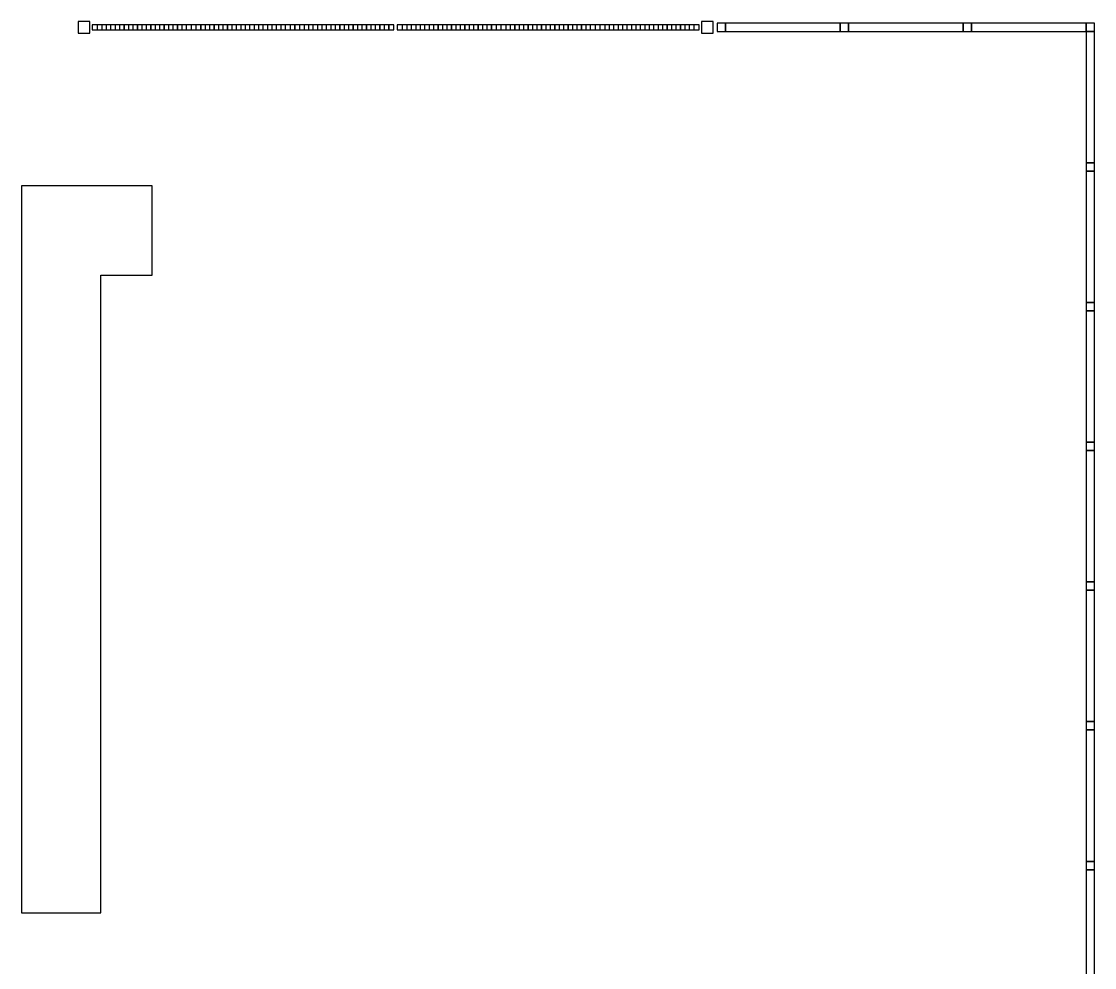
# Model space of a CAD drawing. Header units: inches. Extents: x 3516 to 15434, y -1454 to 5991.
# Drawn here: x 7756 to 8404, y 1411 to 1983 of the extents above; entities that cross this region are included whole.
import ezdxf

# ---------------------------------------------------------------- set-up
doc = ezdxf.new("R2010")
doc.units = ezdxf.units.IN
doc.header["$LTSCALE"] = 0.25
doc.header["$MEASUREMENT"] = 0
doc.layers.add('BACKGROUND', color=8, linetype='Continuous')

msp = doc.modelspace()

# ---------------------------------------------------------------- linework, layer by layer
at = {"layer": 'BACKGROUND'}
for p, q in [((7797.13, 1983.2), (7790.13, 1983.2)), ((7790.13, 1983.2), (7790.13, 1976.2)), ((7797.13, 1976.2), (7797.13, 1983.2)), ((7798.63, 1981.2), (7798.63, 1978.2)), ((7801.63, 1981.2), (7798.63, 1981.2)), ((7798.63, 1978.2), (7801.63, 1978.2)), ((7801.88, 1981.2), (7801.63, 1981.2)), ((7801.63, 1981.2), (7801.63, 1978.2)), ((7801.63, 1978.2), (7801.88, 1978.2)), ((7801.88, 1978.2), (7801.88, 1981.2)), ((7804.36, 1981.2), (7801.88, 1981.2)), ((7801.88, 1978.2), (7804.36, 1978.2)), ((7804.61, 1981.2), (7804.36, 1981.2)), ((7804.36, 1981.2), (7804.36, 1978.2)), ((7804.36, 1978.2), (7804.61, 1978.2)), ((7804.61, 1978.2), (7804.61, 1981.2)), ((7807.05, 1981.2), (7804.61, 1981.2)), ((7804.61, 1978.2), (7807.05, 1978.2)), ((7807.3, 1981.2), (7807.05, 1981.2)), ((7807.05, 1981.2), (7807.05, 1978.2)), ((7807.05, 1978.2), (7807.3, 1978.2)), ((7807.3, 1978.2), (7807.3, 1981.2)), ((7809.73, 1981.2), (7807.3, 1981.2)), ((7807.3, 1978.2), (7809.73, 1978.2)), ((7809.98, 1981.2), (7809.73, 1981.2)), ((7809.73, 1981.2), (7809.73, 1978.2)), ((7809.73, 1978.2), (7809.98, 1978.2)), ((7809.98, 1978.2), (7809.98, 1981.2)), ((7812.42, 1981.2), (7809.98, 1981.2)), ((7809.98, 1978.2), (7812.42, 1978.2)), ((7812.67, 1981.2), (7812.42, 1981.2)), ((7812.42, 1981.2), (7812.42, 1978.2)), ((7812.42, 1978.2), (7812.67, 1978.2)), ((7812.67, 1978.2), (7812.67, 1981.2)), ((7815.11, 1981.2), (7812.67, 1981.2)), ((7812.67, 1978.2), (7815.11, 1978.2)), ((7815.36, 1981.2), (7815.11, 1981.2)), ((7815.11, 1981.2), (7815.11, 1978.2)), ((7815.11, 1978.2), (7815.36, 1978.2)), ((7815.36, 1978.2), (7815.36, 1981.2)), ((7817.8, 1981.2), (7815.36, 1981.2)), ((7815.36, 1978.2), (7817.8, 1978.2)), ((7818.05, 1981.2), (7817.8, 1981.2)), ((7817.8, 1981.2), (7817.8, 1978.2)), ((7817.8, 1978.2), (7818.05, 1978.2)), ((7818.05, 1978.2), (7818.05, 1981.2)), ((7820.48, 1981.2), (7818.05, 1981.2)), ((7818.05, 1978.2), (7820.48, 1978.2)), ((7820.73, 1981.2), (7820.48, 1981.2)), ((7820.48, 1981.2), (7820.48, 1978.2)), ((7820.48, 1978.2), (7820.73, 1978.2)), ((7820.73, 1978.2), (7820.73, 1981.2)), ((7823.17, 1981.2), (7820.73, 1981.2)), ((7820.73, 1978.2), (7823.17, 1978.2)), ((7823.42, 1981.2), (7823.17, 1981.2)), ((7823.17, 1981.2), (7823.17, 1978.2)), ((7823.17, 1978.2), (7823.42, 1978.2)), ((7823.42, 1978.2), (7823.42, 1981.2)), ((7825.86, 1981.2), (7823.42, 1981.2)), ((7823.42, 1978.2), (7825.86, 1978.2)), ((7826.11, 1981.2), (7825.86, 1981.2)), ((7825.86, 1981.2), (7825.86, 1978.2)), ((7825.86, 1978.2), (7826.11, 1978.2)), ((7826.11, 1978.2), (7826.11, 1981.2)), ((7828.55, 1981.2), (7826.11, 1981.2)), ((7826.11, 1978.2), (7828.55, 1978.2)), ((7828.8, 1981.2), (7828.55, 1981.2)), ((7828.55, 1981.2), (7828.55, 1978.2)), ((7828.55, 1978.2), (7828.8, 1978.2)), ((7828.8, 1978.2), (7828.8, 1981.2)), ((7831.23, 1981.2), (7828.8, 1981.2)), ((7828.8, 1978.2), (7831.23, 1978.2)), ((7831.48, 1981.2), (7831.23, 1981.2)), ((7831.23, 1981.2), (7831.23, 1978.2)), ((7831.23, 1978.2), (7831.48, 1978.2)), ((7831.48, 1978.2), (7831.48, 1981.2)), ((7833.92, 1981.2), (7831.48, 1981.2)), ((7831.48, 1978.2), (7833.92, 1978.2)), ((7834.17, 1981.2), (7833.92, 1981.2)), ((7833.92, 1981.2), (7833.92, 1978.2)), ((7833.92, 1978.2), (7834.17, 1978.2)), ((7834.17, 1978.2), (7834.17, 1981.2)), ((7836.61, 1981.2), (7834.17, 1981.2)), ((7834.17, 1978.2), (7836.61, 1978.2)), ((7836.86, 1981.2), (7836.61, 1981.2)), ((7836.61, 1981.2), (7836.61, 1978.2)), ((7836.61, 1978.2), (7836.86, 1978.2)), ((7836.86, 1978.2), (7836.86, 1981.2)), ((7839.3, 1981.2), (7836.86, 1981.2)), ((7836.86, 1978.2), (7839.3, 1978.2)), ((7839.55, 1981.2), (7839.3, 1981.2)), ((7839.3, 1981.2), (7839.3, 1978.2)), ((7839.3, 1978.2), (7839.55, 1978.2)), ((7839.55, 1978.2), (7839.55, 1981.2)), ((7841.98, 1981.2), (7839.55, 1981.2)), ((7839.55, 1978.2), (7841.98, 1978.2)), ((7842.23, 1981.2), (7841.98, 1981.2)), ((7841.98, 1981.2), (7841.98, 1978.2)), ((7841.98, 1978.2), (7842.23, 1978.2)), ((7842.23, 1978.2), (7842.23, 1981.2)), ((7844.67, 1981.2), (7842.23, 1981.2)), ((7842.23, 1978.2), (7844.67, 1978.2)), ((7844.92, 1981.2), (7844.67, 1981.2)), ((7844.67, 1981.2), (7844.67, 1978.2)), ((7844.67, 1978.2), (7844.92, 1978.2)), ((7844.92, 1978.2), (7844.92, 1981.2)), ((7847.36, 1981.2), (7844.92, 1981.2)), ((7844.92, 1978.2), (7847.36, 1978.2)), ((7847.61, 1981.2), (7847.36, 1981.2)), ((7847.36, 1981.2), (7847.36, 1978.2)), ((7847.36, 1978.2), (7847.61, 1978.2)), ((7847.61, 1978.2), (7847.61, 1981.2)), ((7850.05, 1981.2), (7847.61, 1981.2)), ((7847.61, 1978.2), (7850.05, 1978.2)), ((7850.3, 1981.2), (7850.05, 1981.2)), ((7850.05, 1981.2), (7850.05, 1978.2)), ((7850.05, 1978.2), (7850.3, 1978.2)), ((7850.3, 1978.2), (7850.3, 1981.2)), ((7852.73, 1981.2), (7850.3, 1981.2)), ((7850.3, 1978.2), (7852.73, 1978.2)), ((7852.98, 1981.2), (7852.73, 1981.2)), ((7852.73, 1981.2), (7852.73, 1978.2)), ((7852.73, 1978.2), (7852.98, 1978.2)), ((7852.98, 1978.2), (7852.98, 1981.2)), ((7855.42, 1981.2), (7852.98, 1981.2)), ((7852.98, 1978.2), (7855.42, 1978.2)), ((7855.67, 1981.2), (7855.42, 1981.2)), ((7855.42, 1981.2), (7855.42, 1978.2)), ((7855.42, 1978.2), (7855.67, 1978.2)), ((7855.67, 1978.2), (7855.67, 1981.2)), ((7858.42, 1981.2), (7855.67, 1981.2)), ((7855.67, 1978.2), (7858.42, 1978.2)), ((7858.67, 1981.2), (7858.42, 1981.2)), ((7858.42, 1981.2), (7858.42, 1978.2)), ((7858.42, 1978.2), (7858.67, 1978.2)), ((7858.67, 1978.2), (7858.67, 1981.2)), ((7861.17, 1981.2), (7858.67, 1981.2)), ((7858.67, 1978.2), (7861.17, 1978.2)), ((7861.42, 1981.2), (7861.17, 1981.2)), ((7861.17, 1981.2), (7861.17, 1978.2)), ((7861.17, 1978.2), (7861.42, 1978.2)), ((7861.42, 1978.2), (7861.42, 1981.2)), ((7864.16, 1981.2), (7861.42, 1981.2)), ((7861.42, 1978.2), (7864.16, 1978.2)), ((7864.41, 1981.2), (7864.16, 1981.2)), ((7864.16, 1981.2), (7864.16, 1978.2)), ((7864.16, 1978.2), (7864.41, 1978.2)), ((7864.41, 1978.2), (7864.41, 1981.2)), ((7866.85, 1981.2), (7864.41, 1981.2)), ((7864.41, 1978.2), (7866.85, 1978.2)), ((7867.1, 1981.2), (7866.85, 1981.2)), ((7866.85, 1981.2), (7866.85, 1978.2)), ((7866.85, 1978.2), (7867.1, 1978.2)), ((7867.1, 1978.2), (7867.1, 1981.2)), ((7869.54, 1981.2), (7867.1, 1981.2)), ((7867.1, 1978.2), (7869.54, 1978.2)), ((7869.79, 1981.2), (7869.54, 1981.2)), ((7869.54, 1981.2), (7869.54, 1978.2)), ((7869.54, 1978.2), (7869.79, 1978.2)), ((7869.79, 1978.2), (7869.79, 1981.2)), ((7872.22, 1981.2), (7869.79, 1981.2)), ((7869.79, 1978.2), (7872.22, 1978.2)), ((7872.47, 1981.2), (7872.22, 1981.2)), ((7872.22, 1981.2), (7872.22, 1978.2)), ((7872.22, 1978.2), (7872.47, 1978.2)), ((7872.47, 1978.2), (7872.47, 1981.2)), ((7874.91, 1981.2), (7872.47, 1981.2)), ((7872.47, 1978.2), (7874.91, 1978.2)), ((7875.16, 1981.2), (7874.91, 1981.2)), ((7874.91, 1981.2), (7874.91, 1978.2)), ((7874.91, 1978.2), (7875.16, 1978.2)), ((7875.16, 1978.2), (7875.16, 1981.2)), ((7877.6, 1981.2), (7875.16, 1981.2)), ((7875.16, 1978.2), (7877.6, 1978.2)), ((7877.85, 1981.2), (7877.6, 1981.2)), ((7877.6, 1981.2), (7877.6, 1978.2)), ((7877.6, 1978.2), (7877.85, 1978.2)), ((7877.85, 1978.2), (7877.85, 1981.2)), ((7880.29, 1981.2), (7877.85, 1981.2)), ((7877.85, 1978.2), (7880.29, 1978.2)), ((7880.54, 1981.2), (7880.29, 1981.2)), ((7880.29, 1981.2), (7880.29, 1978.2)), ((7880.29, 1978.2), (7880.54, 1978.2)), ((7880.54, 1978.2), (7880.54, 1981.2)), ((7882.97, 1981.2), (7880.54, 1981.2)), ((7880.54, 1978.2), (7882.97, 1978.2)), ((7883.22, 1981.2), (7882.97, 1981.2)), ((7882.97, 1981.2), (7882.97, 1978.2)), ((7882.97, 1978.2), (7883.22, 1978.2)), ((7883.22, 1978.2), (7883.22, 1981.2)), ((7885.66, 1981.2), (7883.22, 1981.2)), ((7883.22, 1978.2), (7885.66, 1978.2)), ((7885.91, 1981.2), (7885.66, 1981.2)), ((7885.66, 1981.2), (7885.66, 1978.2)), ((7885.66, 1978.2), (7885.91, 1978.2)), ((7885.91, 1978.2), (7885.91, 1981.2)), ((7888.35, 1981.2), (7885.91, 1981.2)), ((7885.91, 1978.2), (7888.35, 1978.2)), ((7888.6, 1981.2), (7888.35, 1981.2)), ((7888.35, 1981.2), (7888.35, 1978.2)), ((7888.35, 1978.2), (7888.6, 1978.2)), ((7888.6, 1978.2), (7888.6, 1981.2)), ((7891.04, 1981.2), (7888.6, 1981.2)), ((7888.6, 1978.2), (7891.04, 1978.2)), ((7891.29, 1981.2), (7891.04, 1981.2)), ((7891.04, 1981.2), (7891.04, 1978.2)), ((7891.04, 1978.2), (7891.29, 1978.2)), ((7891.29, 1978.2), (7891.29, 1981.2)), ((7893.72, 1981.2), (7891.29, 1981.2)), ((7891.29, 1978.2), (7893.72, 1978.2)), ((7893.97, 1981.2), (7893.72, 1981.2)), ((7893.72, 1981.2), (7893.72, 1978.2)), ((7893.72, 1978.2), (7893.97, 1978.2)), ((7893.97, 1978.2), (7893.97, 1981.2)), ((7896.41, 1981.2), (7893.97, 1981.2)), ((7893.97, 1978.2), (7896.41, 1978.2)), ((7896.66, 1981.2), (7896.41, 1981.2)), ((7896.41, 1981.2), (7896.41, 1978.2)), ((7896.41, 1978.2), (7896.66, 1978.2)), ((7896.66, 1978.2), (7896.66, 1981.2)), ((7899.1, 1981.2), (7896.66, 1981.2)), ((7896.66, 1978.2), (7899.1, 1978.2)), ((7899.35, 1981.2), (7899.1, 1981.2)), ((7899.1, 1981.2), (7899.1, 1978.2)), ((7899.1, 1978.2), (7899.35, 1978.2)), ((7899.35, 1978.2), (7899.35, 1981.2)), ((7901.79, 1981.2), (7899.35, 1981.2)), ((7899.35, 1978.2), (7901.79, 1978.2)), ((7902.04, 1981.2), (7901.79, 1981.2)), ((7901.79, 1981.2), (7901.79, 1978.2)), ((7901.79, 1978.2), (7902.04, 1978.2)), ((7902.04, 1978.2), (7902.04, 1981.2)), ((7904.47, 1981.2), (7902.04, 1981.2)), ((7902.04, 1978.2), (7904.47, 1978.2)), ((7904.72, 1981.2), (7904.47, 1981.2)), ((7904.47, 1981.2), (7904.47, 1978.2)), ((7904.47, 1978.2), (7904.72, 1978.2)), ((7904.72, 1978.2), (7904.72, 1981.2)), ((7907.16, 1981.2), (7904.72, 1981.2)), ((7904.72, 1978.2), (7907.16, 1978.2)), ((7907.41, 1981.2), (7907.16, 1981.2)), ((7907.16, 1981.2), (7907.16, 1978.2)), ((7907.16, 1978.2), (7907.41, 1978.2)), ((7907.41, 1978.2), (7907.41, 1981.2)), ((7909.85, 1981.2), (7907.41, 1981.2)), ((7907.41, 1978.2), (7909.85, 1978.2)), ((7910.1, 1981.2), (7909.85, 1981.2)), ((7909.85, 1981.2), (7909.85, 1978.2)), ((7909.85, 1978.2), (7910.1, 1978.2)), ((7910.1, 1978.2), (7910.1, 1981.2)), ((7912.54, 1981.2), (7910.1, 1981.2)), ((7910.1, 1978.2), (7912.54, 1978.2)), ((7912.79, 1981.2), (7912.54, 1981.2)), ((7912.54, 1981.2), (7912.54, 1978.2)), ((7912.54, 1978.2), (7912.79, 1978.2)), ((7912.79, 1978.2), (7912.79, 1981.2)), ((7915.22, 1981.2), (7912.79, 1981.2)), ((7912.79, 1978.2), (7915.22, 1978.2)), ((7915.47, 1981.2), (7915.22, 1981.2)), ((7915.22, 1981.2), (7915.22, 1978.2)), ((7915.22, 1978.2), (7915.47, 1978.2)), ((7915.47, 1978.2), (7915.47, 1981.2)), ((7918.21, 1981.2), (7915.47, 1981.2)), ((7915.47, 1978.2), (7918.21, 1978.2)), ((7918.46, 1981.2), (7918.21, 1981.2)), ((7918.21, 1981.2), (7918.21, 1978.2)), ((7918.21, 1978.2), (7918.46, 1978.2)), ((7918.46, 1978.2), (7918.46, 1981.2)), ((7920.96, 1981.2), (7918.46, 1981.2)), ((7918.46, 1978.2), (7920.96, 1978.2)), ((7921.21, 1981.2), (7920.96, 1981.2)), ((7920.96, 1981.2), (7920.96, 1978.2)), ((7920.96, 1978.2), (7921.21, 1978.2)), ((7921.21, 1978.2), (7921.21, 1981.2)), ((7923.94, 1981.2), (7921.21, 1981.2)), ((7921.21, 1978.2), (7923.94, 1978.2)), ((7924.19, 1981.2), (7923.94, 1981.2)), ((7923.94, 1981.2), (7923.94, 1978.2)), ((7923.94, 1978.2), (7924.19, 1978.2)), ((7924.19, 1978.2), (7924.19, 1981.2)), ((7926.63, 1981.2), (7924.19, 1981.2)), ((7924.19, 1978.2), (7926.63, 1978.2)), ((7926.88, 1981.2), (7926.63, 1981.2)), ((7926.63, 1981.2), (7926.63, 1978.2)), ((7926.63, 1978.2), (7926.88, 1978.2)), ((7926.88, 1978.2), (7926.88, 1981.2)), ((7929.32, 1981.2), (7926.88, 1981.2)), ((7926.88, 1978.2), (7929.32, 1978.2)), ((7929.57, 1981.2), (7929.32, 1981.2)), ((7929.32, 1981.2), (7929.32, 1978.2)), ((7929.32, 1978.2), (7929.57, 1978.2)), ((7929.57, 1978.2), (7929.57, 1981.2)), ((7932.01, 1981.2), (7929.57, 1981.2)), ((7929.57, 1978.2), (7932.01, 1978.2)), ((7932.26, 1981.2), (7932.01, 1981.2)), ((7932.01, 1981.2), (7932.01, 1978.2)), ((7932.01, 1978.2), (7932.26, 1978.2)), ((7932.26, 1978.2), (7932.26, 1981.2)), ((7934.69, 1981.2), (7932.26, 1981.2)), ((7932.26, 1978.2), (7934.69, 1978.2)), ((7934.94, 1981.2), (7934.69, 1981.2)), ((7934.69, 1981.2), (7934.69, 1978.2)), ((7934.69, 1978.2), (7934.94, 1978.2)), ((7934.94, 1978.2), (7934.94, 1981.2)), ((7937.38, 1981.2), (7934.94, 1981.2)), ((7934.94, 1978.2), (7937.38, 1978.2)), ((7937.63, 1981.2), (7937.38, 1981.2)), ((7937.38, 1981.2), (7937.38, 1978.2)), ((7937.38, 1978.2), (7937.63, 1978.2)), ((7937.63, 1978.2), (7937.63, 1981.2)), ((7940.07, 1981.2), (7937.63, 1981.2)), ((7937.63, 1978.2), (7940.07, 1978.2)), ((7940.32, 1981.2), (7940.07, 1981.2)), ((7940.07, 1981.2), (7940.07, 1978.2)), ((7940.07, 1978.2), (7940.32, 1978.2)), ((7940.32, 1978.2), (7940.32, 1981.2)), ((7942.76, 1981.2), (7940.32, 1981.2)), ((7940.32, 1978.2), (7942.76, 1978.2)), ((7943.01, 1981.2), (7942.76, 1981.2)), ((7942.76, 1981.2), (7942.76, 1978.2)), ((7942.76, 1978.2), (7943.01, 1978.2)), ((7943.01, 1978.2), (7943.01, 1981.2)), ((7945.44, 1981.2), (7943.01, 1981.2)), ((7943.01, 1978.2), (7945.44, 1978.2)), ((7945.69, 1981.2), (7945.44, 1981.2)), ((7945.44, 1981.2), (7945.44, 1978.2)), ((7945.44, 1978.2), (7945.69, 1978.2)), ((7945.69, 1978.2), (7945.69, 1981.2)), ((7948.13, 1981.2), (7945.69, 1981.2)), ((7945.69, 1978.2), (7948.13, 1978.2)), ((7948.38, 1981.2), (7948.13, 1981.2)), ((7948.13, 1981.2), (7948.13, 1978.2)), ((7948.13, 1978.2), (7948.38, 1978.2)), ((7948.38, 1978.2), (7948.38, 1981.2)), ((7950.82, 1981.2), (7948.38, 1981.2)), ((7948.38, 1978.2), (7950.82, 1978.2)), ((7951.07, 1981.2), (7950.82, 1981.2)), ((7950.82, 1981.2), (7950.82, 1978.2)), ((7950.82, 1978.2), (7951.07, 1978.2)), ((7951.07, 1978.2), (7951.07, 1981.2)), ((7953.51, 1981.2), (7951.07, 1981.2)), ((7951.07, 1978.2), (7953.51, 1978.2)), ((7953.76, 1981.2), (7953.51, 1981.2)), ((7953.51, 1981.2), (7953.51, 1978.2)), ((7953.51, 1978.2), (7953.76, 1978.2)), ((7953.76, 1978.2), (7953.76, 1981.2)), ((7956.19, 1981.2), (7953.76, 1981.2)), ((7953.76, 1978.2), (7956.19, 1978.2)), ((7956.44, 1981.2), (7956.19, 1981.2)), ((7956.19, 1981.2), (7956.19, 1978.2)), ((7956.19, 1978.2), (7956.44, 1978.2)), ((7956.44, 1978.2), (7956.44, 1981.2)), ((7958.88, 1981.2), (7956.44, 1981.2)), ((7956.44, 1978.2), (7958.88, 1978.2)), ((7959.13, 1981.2), (7958.88, 1981.2)), ((7958.88, 1981.2), (7958.88, 1978.2)), ((7958.88, 1978.2), (7959.13, 1978.2)), ((7959.13, 1978.2), (7959.13, 1981.2)), ((7961.57, 1981.2), (7959.13, 1981.2)), ((7959.13, 1978.2), (7961.57, 1978.2)), ((7961.82, 1981.2), (7961.57, 1981.2)), ((7961.57, 1981.2), (7961.57, 1978.2)), ((7961.57, 1978.2), (7961.82, 1978.2)), ((7961.82, 1978.2), (7961.82, 1981.2)), ((7964.26, 1981.2), (7961.82, 1981.2)), ((7961.82, 1978.2), (7964.26, 1978.2)), ((7964.51, 1981.2), (7964.26, 1981.2)), ((7964.26, 1981.2), (7964.26, 1978.2)), ((7964.26, 1978.2), (7964.51, 1978.2)), ((7964.51, 1978.2), (7964.51, 1981.2)), ((7966.94, 1981.2), (7964.51, 1981.2)), ((7964.51, 1978.2), (7966.94, 1978.2)), ((7967.19, 1981.2), (7966.94, 1981.2)), ((7966.94, 1981.2), (7966.94, 1978.2)), ((7966.94, 1978.2), (7967.19, 1978.2)), ((7967.19, 1978.2), (7967.19, 1981.2)), ((7969.63, 1981.2), (7967.19, 1981.2)), ((7967.19, 1978.2), (7969.63, 1978.2)), ((7969.88, 1981.2), (7969.63, 1981.2)), ((7969.63, 1981.2), (7969.63, 1978.2)), ((7969.63, 1978.2), (7969.88, 1978.2)), ((7969.88, 1978.2), (7969.88, 1981.2)), ((7972.32, 1981.2), (7969.88, 1981.2)), ((7969.88, 1978.2), (7972.32, 1978.2)), ((7972.57, 1981.2), (7972.32, 1981.2)), ((7972.32, 1981.2), (7972.32, 1978.2)), ((7972.32, 1978.2), (7972.57, 1978.2)), ((7972.57, 1978.2), (7972.57, 1981.2)), ((7975.01, 1981.2), (7972.57, 1981.2)), ((7972.57, 1978.2), (7975.01, 1978.2)), ((7975.26, 1981.2), (7975.01, 1981.2)), ((7975.01, 1981.2), (7975.01, 1978.2)), ((7975.01, 1978.2), (7975.26, 1978.2)), ((7975.26, 1978.2), (7975.26, 1981.2)), ((7977.75, 1981.2), (7975.26, 1981.2)), ((7975.26, 1978.2), (7977.75, 1978.2)), ((7978, 1981.2), (7977.75, 1981.2)), ((7977.75, 1981.2), (7977.75, 1978.2)), ((7977.75, 1978.2), (7978, 1978.2)), ((7978, 1978.2), (7978, 1981.2)), ((7981, 1981.2), (7978, 1981.2)), ((7978, 1978.2), (7981, 1978.2)), ((7981, 1978.2), (7981, 1981.2)), ((7986, 1981.2), (7983, 1981.2)), ((7983, 1981.2), (7983, 1978.2)), ((7983, 1978.2), (7986, 1978.2)), ((7986.25, 1981.2), (7986, 1981.2)), ((7986, 1981.2), (7986, 1978.2)), ((7986, 1978.2), (7986.25, 1978.2)), ((7986.25, 1978.2), (7986.25, 1981.2)), ((7988.74, 1981.2), (7986.25, 1981.2)), ((7986.25, 1978.2), (7988.74, 1978.2)), ((7988.99, 1981.2), (7988.74, 1981.2)), ((7988.74, 1981.2), (7988.74, 1978.2)), ((7988.74, 1978.2), (7988.99, 1978.2)), ((7988.99, 1978.2), (7988.99, 1981.2)), ((7991.43, 1981.2), (7988.99, 1981.2)), ((7988.99, 1978.2), (7991.43, 1978.2)), ((7991.68, 1981.2), (7991.43, 1981.2)), ((7991.43, 1981.2), (7991.43, 1978.2)), ((7991.43, 1978.2), (7991.68, 1978.2)), ((7991.68, 1978.2), (7991.68, 1981.2)), ((7994.12, 1981.2), (7991.68, 1981.2)), ((7991.68, 1978.2), (7994.12, 1978.2)), ((7994.37, 1981.2), (7994.12, 1981.2)), ((7994.12, 1981.2), (7994.12, 1978.2)), ((7994.12, 1978.2), (7994.37, 1978.2)), ((7994.37, 1978.2), (7994.37, 1981.2)), ((7996.81, 1981.2), (7994.37, 1981.2)), ((7994.37, 1978.2), (7996.81, 1978.2)), ((7997.06, 1981.2), (7996.81, 1981.2)), ((7996.81, 1981.2), (7996.81, 1978.2)), ((7996.81, 1978.2), (7997.06, 1978.2)), ((7997.06, 1978.2), (7997.06, 1981.2)), ((7999.49, 1981.2), (7997.06, 1981.2)), ((7997.06, 1978.2), (7999.49, 1978.2)), ((7999.74, 1981.2), (7999.49, 1981.2)), ((7999.49, 1981.2), (7999.49, 1978.2)), ((7999.49, 1978.2), (7999.74, 1978.2)), ((7999.74, 1978.2), (7999.74, 1981.2)), ((8002.18, 1981.2), (7999.74, 1981.2)), ((7999.74, 1978.2), (8002.18, 1978.2)), ((8002.43, 1981.2), (8002.18, 1981.2)), ((8002.18, 1981.2), (8002.18, 1978.2)), ((8002.18, 1978.2), (8002.43, 1978.2)), ((8002.43, 1978.2), (8002.43, 1981.2)), ((8004.87, 1981.2), (8002.43, 1981.2)), ((8002.43, 1978.2), (8004.87, 1978.2)), ((8005.12, 1981.2), (8004.87, 1981.2)), ((8004.87, 1981.2), (8004.87, 1978.2)), ((8004.87, 1978.2), (8005.12, 1978.2)), ((8005.12, 1978.2), (8005.12, 1981.2)), ((8007.56, 1981.2), (8005.12, 1981.2)), ((8005.12, 1978.2), (8007.56, 1978.2)), ((8007.81, 1981.2), (8007.56, 1981.2)), ((8007.56, 1981.2), (8007.56, 1978.2)), ((8007.56, 1978.2), (8007.81, 1978.2)), ((8007.81, 1978.2), (8007.81, 1981.2)), ((8010.24, 1981.2), (8007.81, 1981.2)), ((8007.81, 1978.2), (8010.24, 1978.2)), ((8010.49, 1981.2), (8010.24, 1981.2)), ((8010.24, 1981.2), (8010.24, 1978.2)), ((8010.24, 1978.2), (8010.49, 1978.2)), ((8010.49, 1978.2), (8010.49, 1981.2)), ((8012.93, 1981.2), (8010.49, 1981.2)), ((8010.49, 1978.2), (8012.93, 1978.2)), ((8013.18, 1981.2), (8012.93, 1981.2)), ((8012.93, 1981.2), (8012.93, 1978.2)), ((8012.93, 1978.2), (8013.18, 1978.2)), ((8013.18, 1978.2), (8013.18, 1981.2)), ((8015.62, 1981.2), (8013.18, 1981.2)), ((8013.18, 1978.2), (8015.62, 1978.2)), ((8015.87, 1981.2), (8015.62, 1981.2)), ((8015.62, 1981.2), (8015.62, 1978.2)), ((8015.62, 1978.2), (8015.87, 1978.2)), ((8015.87, 1978.2), (8015.87, 1981.2)), ((8018.31, 1981.2), (8015.87, 1981.2)), ((8015.87, 1978.2), (8018.31, 1978.2)), ((8018.56, 1981.2), (8018.31, 1981.2)), ((8018.31, 1981.2), (8018.31, 1978.2)), ((8018.31, 1978.2), (8018.56, 1978.2)), ((8018.56, 1978.2), (8018.56, 1981.2)), ((8020.99, 1981.2), (8018.56, 1981.2)), ((8018.56, 1978.2), (8020.99, 1978.2)), ((8021.24, 1981.2), (8020.99, 1981.2)), ((8020.99, 1981.2), (8020.99, 1978.2)), ((8020.99, 1978.2), (8021.24, 1978.2)), ((8021.24, 1978.2), (8021.24, 1981.2)), ((8023.68, 1981.2), (8021.24, 1981.2)), ((8021.24, 1978.2), (8023.68, 1978.2)), ((8023.93, 1981.2), (8023.68, 1981.2)), ((8023.68, 1981.2), (8023.68, 1978.2)), ((8023.68, 1978.2), (8023.93, 1978.2)), ((8023.93, 1978.2), (8023.93, 1981.2)), ((8026.37, 1981.2), (8023.93, 1981.2)), ((8023.93, 1978.2), (8026.37, 1978.2)), ((8026.62, 1981.2), (8026.37, 1981.2)), ((8026.37, 1981.2), (8026.37, 1978.2)), ((8026.37, 1978.2), (8026.62, 1978.2)), ((8026.62, 1978.2), (8026.62, 1981.2)), ((8029.06, 1981.2), (8026.62, 1981.2)), ((8026.62, 1978.2), (8029.06, 1978.2)), ((8029.31, 1981.2), (8029.06, 1981.2)), ((8029.06, 1981.2), (8029.06, 1978.2)), ((8029.06, 1978.2), (8029.31, 1978.2)), ((8029.31, 1978.2), (8029.31, 1981.2)), ((8031.74, 1981.2), (8029.31, 1981.2)), ((8029.31, 1978.2), (8031.74, 1978.2)), ((8031.99, 1981.2), (8031.74, 1981.2)), ((8031.74, 1981.2), (8031.74, 1978.2)), ((8031.74, 1978.2), (8031.99, 1978.2)), ((8031.99, 1978.2), (8031.99, 1981.2)), ((8034.43, 1981.2), (8031.99, 1981.2)), ((8031.99, 1978.2), (8034.43, 1978.2)), ((8034.68, 1981.2), (8034.43, 1981.2)), ((8034.43, 1981.2), (8034.43, 1978.2)), ((8034.43, 1978.2), (8034.68, 1978.2)), ((8034.68, 1978.2), (8034.68, 1981.2)), ((8037.12, 1981.2), (8034.68, 1981.2)), ((8034.68, 1978.2), (8037.12, 1978.2)), ((8037.37, 1981.2), (8037.12, 1981.2)), ((8037.12, 1981.2), (8037.12, 1978.2)), ((8037.12, 1978.2), (8037.37, 1978.2)), ((8037.37, 1978.2), (8037.37, 1981.2)), ((8039.81, 1981.2), (8037.37, 1981.2)), ((8037.37, 1978.2), (8039.81, 1978.2)), ((8040.06, 1981.2), (8039.81, 1981.2)), ((8039.81, 1981.2), (8039.81, 1978.2)), ((8039.81, 1978.2), (8040.06, 1978.2)), ((8040.06, 1978.2), (8040.06, 1981.2)), ((8042.79, 1981.2), (8040.06, 1981.2)), ((8040.06, 1978.2), (8042.79, 1978.2)), ((8043.04, 1981.2), (8042.79, 1981.2)), ((8042.79, 1981.2), (8042.79, 1978.2)), ((8042.79, 1978.2), (8043.04, 1978.2)), ((8043.04, 1978.2), (8043.04, 1981.2)), ((8045.54, 1981.2), (8043.04, 1981.2)), ((8043.04, 1978.2), (8045.54, 1978.2)), ((8045.79, 1981.2), (8045.54, 1981.2)), ((8045.54, 1981.2), (8045.54, 1978.2)), ((8045.54, 1978.2), (8045.79, 1978.2)), ((8045.79, 1978.2), (8045.79, 1981.2)), ((8048.53, 1981.2), (8045.79, 1981.2)), ((8045.79, 1978.2), (8048.53, 1978.2)), ((8048.78, 1981.2), (8048.53, 1981.2)), ((8048.53, 1981.2), (8048.53, 1978.2)), ((8048.53, 1978.2), (8048.78, 1978.2)), ((8048.78, 1978.2), (8048.78, 1981.2)), ((8051.21, 1981.2), (8048.83, 1981.2)), ((8048.83, 1978.2), (8051.21, 1978.2)), ((8051.46, 1981.2), (8051.21, 1981.2)), ((8051.21, 1981.2), (8051.21, 1978.2)), ((8051.21, 1978.2), (8051.46, 1978.2)), ((8051.46, 1978.2), (8051.46, 1981.2)), ((8053.9, 1981.2), (8051.46, 1981.2)), ((8051.46, 1978.2), (8053.9, 1978.2)), ((8054.15, 1981.2), (8053.9, 1981.2)), ((8053.9, 1981.2), (8053.9, 1978.2)), ((8053.9, 1978.2), (8054.15, 1978.2)), ((8054.15, 1978.2), (8054.15, 1981.2)), ((8056.59, 1981.2), (8054.15, 1981.2)), ((8054.15, 1978.2), (8056.59, 1978.2)), ((8056.84, 1981.2), (8056.59, 1981.2)), ((8056.59, 1981.2), (8056.59, 1978.2)), ((8056.59, 1978.2), (8056.84, 1978.2)), ((8056.84, 1978.2), (8056.84, 1981.2)), ((8059.28, 1981.2), (8056.84, 1981.2)), ((8056.84, 1978.2), (8059.28, 1978.2)), ((8059.53, 1981.2), (8059.28, 1981.2)), ((8059.28, 1981.2), (8059.28, 1978.2)), ((8059.28, 1978.2), (8059.53, 1978.2)), ((8059.53, 1978.2), (8059.53, 1981.2)), ((8061.96, 1981.2), (8059.53, 1981.2)), ((8059.53, 1978.2), (8061.96, 1978.2)), ((8062.21, 1981.2), (8061.96, 1981.2)), ((8061.96, 1981.2), (8061.96, 1978.2)), ((8061.96, 1978.2), (8062.21, 1978.2)), ((8062.21, 1978.2), (8062.21, 1981.2)), ((8064.65, 1981.2), (8062.21, 1981.2)), ((8062.21, 1978.2), (8064.65, 1978.2)), ((8064.9, 1981.2), (8064.65, 1981.2)), ((8064.65, 1981.2), (8064.65, 1978.2)), ((8064.65, 1978.2), (8064.9, 1978.2)), ((8064.9, 1978.2), (8064.9, 1981.2)), ((8067.34, 1981.2), (8064.9, 1981.2)), ((8064.9, 1978.2), (8067.34, 1978.2)), ((8067.59, 1981.2), (8067.34, 1981.2)), ((8067.34, 1981.2), (8067.34, 1978.2)), ((8067.34, 1978.2), (8067.59, 1978.2)), ((8067.59, 1978.2), (8067.59, 1981.2)), ((8070.03, 1981.2), (8067.59, 1981.2)), ((8067.59, 1978.2), (8070.03, 1978.2)), ((8070.28, 1981.2), (8070.03, 1981.2)), ((8070.03, 1981.2), (8070.03, 1978.2)), ((8070.03, 1978.2), (8070.28, 1978.2)), ((8070.28, 1978.2), (8070.28, 1981.2)), ((8072.71, 1981.2), (8070.28, 1981.2)), ((8070.28, 1978.2), (8072.71, 1978.2)), ((8072.96, 1981.2), (8072.71, 1981.2)), ((8072.71, 1981.2), (8072.71, 1978.2)), ((8072.71, 1978.2), (8072.96, 1978.2)), ((8072.96, 1978.2), (8072.96, 1981.2)), ((8075.4, 1981.2), (8072.96, 1981.2)), ((8072.96, 1978.2), (8075.4, 1978.2)), ((8075.65, 1981.2), (8075.4, 1981.2)), ((8075.4, 1981.2), (8075.4, 1978.2)), ((8075.4, 1978.2), (8075.65, 1978.2)), ((8075.65, 1978.2), (8075.65, 1981.2)), ((8078.09, 1981.2), (8075.65, 1981.2)), ((8075.65, 1978.2), (8078.09, 1978.2)), ((8078.34, 1981.2), (8078.09, 1981.2)), ((8078.09, 1981.2), (8078.09, 1978.2)), ((8078.09, 1978.2), (8078.34, 1978.2)), ((8078.34, 1978.2), (8078.34, 1981.2)), ((8080.78, 1981.2), (8078.34, 1981.2)), ((8078.34, 1978.2), (8080.78, 1978.2)), ((8081.03, 1981.2), (8080.78, 1981.2)), ((8080.78, 1981.2), (8080.78, 1978.2)), ((8080.78, 1978.2), (8081.03, 1978.2)), ((8081.03, 1978.2), (8081.03, 1981.2)), ((8083.46, 1981.2), (8081.03, 1981.2)), ((8081.03, 1978.2), (8083.46, 1978.2)), ((8083.71, 1981.2), (8083.46, 1981.2)), ((8083.46, 1981.2), (8083.46, 1978.2)), ((8083.46, 1978.2), (8083.71, 1978.2)), ((8083.71, 1978.2), (8083.71, 1981.2)), ((8086.15, 1981.2), (8083.71, 1981.2)), ((8083.71, 1978.2), (8086.15, 1978.2)), ((8086.4, 1981.2), (8086.15, 1981.2)), ((8086.15, 1981.2), (8086.15, 1978.2)), ((8086.15, 1978.2), (8086.4, 1978.2)), ((8086.4, 1978.2), (8086.4, 1981.2)), ((8088.84, 1981.2), (8086.4, 1981.2)), ((8086.4, 1978.2), (8088.84, 1978.2)), ((8089.09, 1981.2), (8088.84, 1981.2)), ((8088.84, 1981.2), (8088.84, 1978.2)), ((8088.84, 1978.2), (8089.09, 1978.2)), ((8089.09, 1978.2), (8089.09, 1981.2)), ((8091.53, 1981.2), (8089.09, 1981.2)), ((8089.09, 1978.2), (8091.53, 1978.2)), ((8091.78, 1981.2), (8091.53, 1981.2)), ((8091.53, 1981.2), (8091.53, 1978.2)), ((8091.53, 1978.2), (8091.78, 1978.2)), ((8091.78, 1978.2), (8091.78, 1981.2)), ((8094.21, 1981.2), (8091.78, 1981.2)), ((8091.78, 1978.2), (8094.21, 1978.2)), ((8094.46, 1981.2), (8094.21, 1981.2)), ((8094.21, 1981.2), (8094.21, 1978.2)), ((8094.21, 1978.2), (8094.46, 1978.2)), ((8094.46, 1978.2), (8094.46, 1981.2)), ((8096.9, 1981.2), (8094.46, 1981.2)), ((8094.46, 1978.2), (8096.9, 1978.2)), ((8097.15, 1981.2), (8096.9, 1981.2)), ((8096.9, 1981.2), (8096.9, 1978.2)), ((8096.9, 1978.2), (8097.15, 1978.2)), ((8097.15, 1978.2), (8097.15, 1981.2)), ((8099.59, 1981.2), (8097.15, 1981.2)), ((8097.15, 1978.2), (8099.59, 1978.2)), ((8099.84, 1981.2), (8099.59, 1981.2)), ((8099.59, 1981.2), (8099.59, 1978.2)), ((8099.59, 1978.2), (8099.84, 1978.2)), ((8099.84, 1978.2), (8099.84, 1981.2)), ((8102.58, 1981.2), (8099.84, 1981.2)), ((8099.84, 1978.2), (8102.58, 1978.2)), ((8102.83, 1981.2), (8102.58, 1981.2)), ((8102.58, 1981.2), (8102.58, 1978.2)), ((8102.58, 1978.2), (8102.83, 1978.2)), ((8102.83, 1978.2), (8102.83, 1981.2)), ((8105.33, 1981.2), (8102.83, 1981.2)), ((8102.83, 1978.2), (8105.33, 1978.2)), ((8105.58, 1981.2), (8105.33, 1981.2)), ((8105.33, 1981.2), (8105.33, 1978.2)), ((8105.33, 1978.2), (8105.58, 1978.2)), ((8105.58, 1978.2), (8105.58, 1981.2)), ((8108.33, 1981.2), (8105.58, 1981.2)), ((8105.58, 1978.2), (8108.33, 1978.2)), ((8108.58, 1981.2), (8108.33, 1981.2)), ((8108.33, 1981.2), (8108.33, 1978.2)), ((8108.33, 1978.2), (8108.58, 1978.2)), ((8108.58, 1978.2), (8108.58, 1981.2)), ((8111.02, 1981.2), (8108.58, 1981.2)), ((8108.58, 1978.2), (8111.02, 1978.2)), ((8111.27, 1981.2), (8111.02, 1981.2)), ((8111.02, 1981.2), (8111.02, 1978.2)), ((8111.02, 1978.2), (8111.27, 1978.2)), ((8111.27, 1978.2), (8111.27, 1981.2)), ((8113.7, 1981.2), (8111.27, 1981.2)), ((8111.27, 1978.2), (8113.7, 1978.2)), ((8113.95, 1981.2), (8113.7, 1981.2)), ((8113.7, 1981.2), (8113.7, 1978.2)), ((8113.7, 1978.2), (8113.95, 1978.2)), ((8113.95, 1978.2), (8113.95, 1981.2)), ((8116.39, 1981.2), (8113.95, 1981.2)), ((8113.95, 1978.2), (8116.39, 1978.2)), ((8116.64, 1981.2), (8116.39, 1981.2)), ((8116.39, 1981.2), (8116.39, 1978.2)), ((8116.39, 1978.2), (8116.64, 1978.2)), ((8116.64, 1978.2), (8116.64, 1981.2)), ((8119.08, 1981.2), (8116.64, 1981.2)), ((8116.64, 1978.2), (8119.08, 1978.2)), ((8119.33, 1981.2), (8119.08, 1981.2)), ((8119.08, 1981.2), (8119.08, 1978.2)), ((8119.08, 1978.2), (8119.33, 1978.2)), ((8119.33, 1978.2), (8119.33, 1981.2)), ((8121.77, 1981.2), (8119.33, 1981.2)), ((8119.33, 1978.2), (8121.77, 1978.2)), ((8122.02, 1981.2), (8121.77, 1981.2)), ((8121.77, 1981.2), (8121.77, 1978.2)), ((8121.77, 1978.2), (8122.02, 1978.2)), ((8122.02, 1978.2), (8122.02, 1981.2)), ((8124.45, 1981.2), (8122.02, 1981.2)), ((8122.02, 1978.2), (8124.45, 1978.2)), ((8124.7, 1981.2), (8124.45, 1981.2)), ((8124.45, 1981.2), (8124.45, 1978.2)), ((8124.45, 1978.2), (8124.7, 1978.2)), ((8124.7, 1978.2), (8124.7, 1981.2)), ((8127.14, 1981.2), (8124.7, 1981.2)), ((8124.7, 1978.2), (8127.14, 1978.2)), ((8127.39, 1981.2), (8127.14, 1981.2)), ((8127.14, 1981.2), (8127.14, 1978.2)), ((8127.14, 1978.2), (8127.39, 1978.2)), ((8127.39, 1978.2), (8127.39, 1981.2)), ((8129.83, 1981.2), (8127.39, 1981.2)), ((8127.39, 1978.2), (8129.83, 1978.2)), ((8130.08, 1981.2), (8129.83, 1981.2)), ((8129.83, 1981.2), (8129.83, 1978.2)), ((8129.83, 1978.2), (8130.08, 1978.2)), ((8130.08, 1978.2), (8130.08, 1981.2)), ((8132.52, 1981.2), (8130.08, 1981.2)), ((8130.08, 1978.2), (8132.52, 1978.2)), ((8132.77, 1981.2), (8132.52, 1981.2)), ((8132.52, 1981.2), (8132.52, 1978.2)), ((8132.52, 1978.2), (8132.77, 1978.2)), ((8132.77, 1978.2), (8132.77, 1981.2)), ((8135.2, 1981.2), (8132.77, 1981.2)), ((8132.77, 1978.2), (8135.2, 1978.2)), ((8135.45, 1981.2), (8135.2, 1981.2)), ((8135.2, 1981.2), (8135.2, 1978.2)), ((8135.2, 1978.2), (8135.45, 1978.2)), ((8135.45, 1978.2), (8135.45, 1981.2)), ((8137.89, 1981.2), (8135.45, 1981.2)), ((8135.45, 1978.2), (8137.89, 1978.2)), ((8138.14, 1981.2), (8137.89, 1981.2)), ((8137.89, 1981.2), (8137.89, 1978.2)), ((8137.89, 1978.2), (8138.14, 1978.2)), ((8138.14, 1978.2), (8138.14, 1981.2)), ((8140.58, 1981.2), (8138.14, 1981.2)), ((8138.14, 1978.2), (8140.58, 1978.2)), ((8140.83, 1981.2), (8140.58, 1981.2)), ((8140.58, 1981.2), (8140.58, 1978.2)), ((8140.58, 1978.2), (8140.83, 1978.2)), ((8140.83, 1978.2), (8140.83, 1981.2)), ((8143.27, 1981.2), (8140.83, 1981.2)), ((8140.83, 1978.2), (8143.27, 1978.2)), ((8143.52, 1981.2), (8143.27, 1981.2)), ((8143.27, 1981.2), (8143.27, 1978.2)), ((8143.27, 1978.2), (8143.52, 1978.2)), ((8143.52, 1978.2), (8143.52, 1981.2)), ((8145.95, 1981.2), (8143.52, 1981.2)), ((8143.52, 1978.2), (8145.95, 1978.2)), ((8146.2, 1981.2), (8145.95, 1981.2)), ((8145.95, 1981.2), (8145.95, 1978.2)), ((8145.95, 1978.2), (8146.2, 1978.2)), ((8146.2, 1978.2), (8146.2, 1981.2)), ((8148.64, 1981.2), (8146.2, 1981.2)), ((8146.2, 1978.2), (8148.64, 1978.2)), ((8148.89, 1981.2), (8148.64, 1981.2)), ((8148.64, 1981.2), (8148.64, 1978.2)), ((8148.64, 1978.2), (8148.89, 1978.2)), ((8148.89, 1978.2), (8148.89, 1981.2)), ((8151.33, 1981.2), (8148.89, 1981.2)), ((8148.89, 1978.2), (8151.33, 1978.2)), ((8151.58, 1981.2), (8151.33, 1981.2)), ((8151.33, 1981.2), (8151.33, 1978.2)), ((8151.33, 1978.2), (8151.58, 1978.2)), ((8151.58, 1978.2), (8151.58, 1981.2)), ((8154.02, 1981.2), (8151.58, 1981.2)), ((8151.58, 1978.2), (8154.02, 1978.2)), ((8154.27, 1981.2), (8154.02, 1981.2)), ((8154.02, 1981.2), (8154.02, 1978.2)), ((8154.02, 1978.2), (8154.27, 1978.2)), ((8154.27, 1978.2), (8154.27, 1981.2)), ((8156.7, 1981.2), (8154.27, 1981.2)), ((8154.27, 1978.2), (8156.7, 1978.2)), ((8156.95, 1981.2), (8156.7, 1981.2)), ((8156.7, 1981.2), (8156.7, 1978.2)), ((8156.7, 1978.2), (8156.95, 1978.2)), ((8156.95, 1978.2), (8156.95, 1981.2)), ((8159.39, 1981.2), (8156.95, 1981.2)), ((8156.95, 1978.2), (8159.39, 1978.2)), ((8159.64, 1981.2), (8159.39, 1981.2)), ((8159.39, 1981.2), (8159.39, 1978.2)), ((8159.39, 1978.2), (8159.64, 1978.2)), ((8159.64, 1978.2), (8159.64, 1981.2)), ((8162.13, 1981.2), (8159.64, 1981.2)), ((8159.64, 1978.2), (8162.13, 1978.2)), ((8162.38, 1981.2), (8162.13, 1981.2)), ((8162.13, 1981.2), (8162.13, 1978.2)), ((8162.13, 1978.2), (8162.38, 1978.2)), ((8162.38, 1978.2), (8162.38, 1981.2)), ((8165.38, 1981.2), (8162.38, 1981.2)), ((8162.38, 1978.2), (8165.38, 1978.2)), ((8165.38, 1978.2), (8165.38, 1981.2)), ((8173.88, 1983.2), (8166.88, 1983.2)), ((8166.88, 1983.2), (8166.88, 1976.2)), ((8173.88, 1976.2), (8173.88, 1983.2)), ((8181.38, 1982.2), (8176.38, 1982.2)), ((8176.38, 1982.2), (8176.38, 1977.2)), ((8181.38, 1977.2), (8181.38, 1982.2)), ((8250.71, 1982.2), (8181.38, 1982.2)), ((8181.38, 1982.2), (8181.38, 1977.2)), ((8255.71, 1982.2), (8250.71, 1982.2)), ((8250.71, 1982.2), (8250.71, 1977.2)), ((8250.71, 1977.2), (8250.71, 1982.2)), ((8255.71, 1977.2), (8255.71, 1982.2)), ((8325.04, 1982.2), (8255.71, 1982.2)), ((8255.71, 1982.2), (8255.71, 1977.2)), ((8330.04, 1982.2), (8325.04, 1982.2)), ((8325.04, 1982.2), (8325.04, 1977.2)), ((8325.04, 1977.2), (8325.04, 1982.2)), ((8330.04, 1977.2), (8330.04, 1982.2)), ((8399.38, 1982.2), (8330.04, 1982.2)), ((8330.04, 1982.2), (8330.04, 1977.2)), ((8404.38, 1982.2), (8399.38, 1982.2)), ((8399.38, 1982.2), (8399.38, 1977.2)), ((8399.38, 1977.2), (8399.38, 1982.2)), ((8404.38, 1977.2), (8404.38, 1982.2)), ((7790.13, 1976.2), (7797.13, 1976.2)), ((8166.88, 1976.2), (8173.88, 1976.2)), ((8176.38, 1977.2), (8181.38, 1977.2)), ((8181.38, 1977.2), (8250.71, 1977.2)), ((8250.71, 1977.2), (8255.71, 1977.2)), ((8255.71, 1977.2), (8325.04, 1977.2)), ((8325.04, 1977.2), (8330.04, 1977.2)), ((8330.04, 1977.2), (8399.38, 1977.2)), ((8399.38, 1977.2), (8404.38, 1977.2)), ((8399.38, 1977.2), (8399.38, 1897.76)), ((8404.38, 1977.2), (8399.38, 1977.2)), ((8404.38, 1897.76), (8404.38, 1977.2)), ((8404.38, 1897.76), (8399.38, 1897.76)), ((8399.38, 1897.76), (8399.38, 1892.76)), ((8399.38, 1897.76), (8404.38, 1897.76)), ((8404.38, 1892.76), (8404.38, 1897.76)), ((8399.38, 1892.76), (8404.38, 1892.76)), ((8399.38, 1892.76), (8399.38, 1813.33)), ((8404.38, 1892.76), (8399.38, 1892.76)), ((8404.38, 1813.33), (8404.38, 1892.76)), ((7803.88, 1883.95), (7755.88, 1883.95)), ((7755.88, 1883.95), (7755.88, 1569.42)), ((7834.88, 1883.95), (7803.88, 1883.95)), ((7834.88, 1829.95), (7834.88, 1883.95)), ((7803.88, 1569.42), (7803.88, 1829.95)), ((7803.88, 1829.95), (7834.88, 1829.95)), ((8404.38, 1813.33), (8399.38, 1813.33)), ((8399.38, 1813.33), (8399.38, 1808.33)), ((8399.38, 1813.33), (8404.38, 1813.33)), ((8404.38, 1808.33), (8404.38, 1813.33)), ((8399.38, 1808.33), (8404.38, 1808.33)), ((8404.38, 1808.33), (8399.38, 1808.33)), ((8399.38, 1808.33), (8399.38, 1728.89)), ((8404.38, 1728.89), (8404.38, 1808.33)), ((8404.38, 1728.89), (8399.38, 1728.89)), ((8399.38, 1728.89), (8399.38, 1723.89)), ((8399.38, 1728.89), (8404.38, 1728.89)), ((8404.38, 1723.89), (8404.38, 1728.89)), ((8399.38, 1723.89), (8404.38, 1723.89)), ((8404.38, 1723.89), (8399.38, 1723.89)), ((8399.38, 1723.89), (8399.38, 1644.45)), ((8404.38, 1644.45), (8404.38, 1723.89)), ((8404.38, 1644.45), (8399.38, 1644.45)), ((8399.38, 1644.45), (8399.38, 1639.45)), ((8399.38, 1644.45), (8404.38, 1644.45)), ((8404.38, 1639.45), (8404.38, 1644.45)), ((8399.38, 1639.45), (8404.38, 1639.45)), ((8404.38, 1639.45), (8399.38, 1639.45)), ((8399.38, 1639.45), (8399.38, 1560.08)), ((8404.38, 1560.08), (8404.38, 1639.45)), ((7755.88, 1569.42), (7755.88, 1444.45)), ((7803.88, 1444.45), (7803.88, 1569.42)), ((8404.38, 1560.08), (8399.38, 1560.08)), ((8399.38, 1560.08), (8399.38, 1555.08)), ((8399.38, 1560.08), (8404.38, 1560.08)), ((8404.38, 1555.08), (8404.38, 1560.08)), ((8399.38, 1555.08), (8404.38, 1555.08)), ((8399.38, 1555.08), (8399.38, 1475.58)), ((8404.38, 1555.08), (8399.38, 1555.08)), ((8404.38, 1475.58), (8404.38, 1555.08)), ((8404.38, 1475.58), (8399.38, 1475.58)), ((8399.38, 1475.58), (8399.38, 1470.58)), ((8399.38, 1475.58), (8404.38, 1475.58)), ((8404.38, 1470.58), (8404.38, 1475.58)), ((8399.38, 1470.58), (8404.38, 1470.58)), ((8404.38, 1470.58), (8399.38, 1470.58)), ((8399.38, 1470.58), (8399.38, 1391.14)), ((8404.38, 1391.14), (8404.38, 1470.58)), ((7755.88, 1444.45), (7803.88, 1444.45))]:
    msp.add_line(p, q, dxfattribs=at)

doc.saveas('drawing.dxf')
